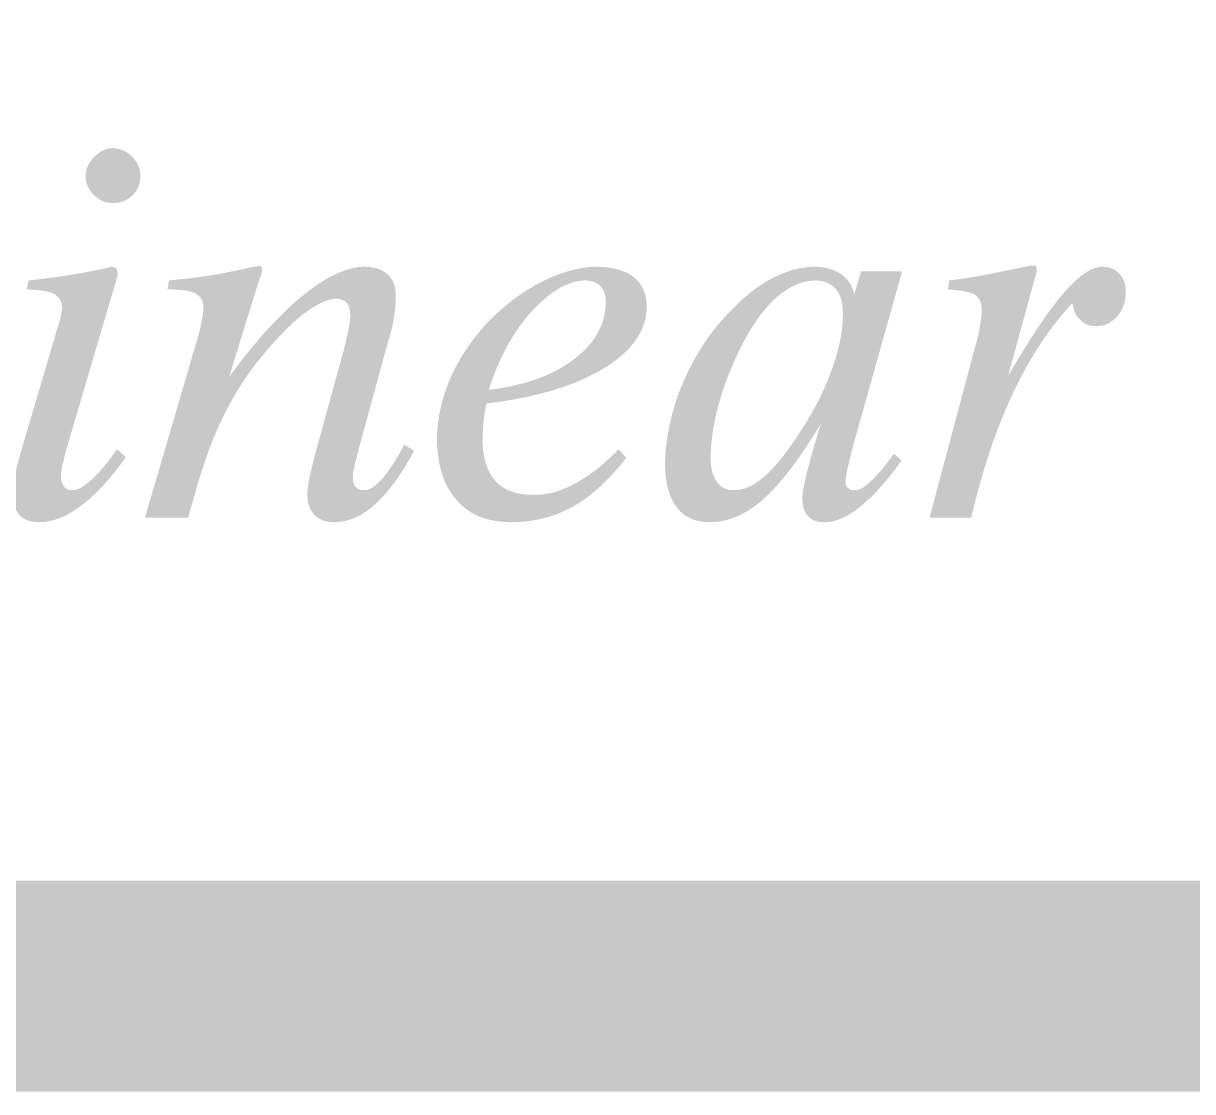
# Model space of a CAD drawing. Header units: millimetres. Extents: x 3359 to 4072, y -360 to 145.
# Drawn here: x 3693.96 to 3707.08, y -359.95 to -347.96 of the extents above; entities that cross this region are included whole.
import ezdxf

# ---------------------------------------------------------------- set-up
doc = ezdxf.new("R2010")
doc.units = ezdxf.units.MM
doc.header["$LTSCALE"] = 10
doc.layers.get('0').update_dxf_attribs({"linetype": 'CONTINUOUS'})
doc.layers.add('str', color=7, linetype='CONTINUOUS', lineweight=25)

# ---------------------------------------------------------------- blocks, each defined once
blk = doc.blocks.new('PMI-Logo-3')
h = blk.add_hatch(color=4)
edge = h.paths.add_edge_path()
edge.add_spline(control_points=[(25.4109, -9.0622), (25.4521, -9.0233), (25.471, -8.9738), (25.471, -8.8595), (25.4521, -8.8123), (25.4085, -8.7687)], knot_values=[0, 0, 0, 0, 0.525773, 0.525773, 1, 1, 1, 1], degree=3, periodic=0)
edge.add_spline(control_points=[(25.4085, -8.7687), (25.3684, -8.7274), (25.3178, -8.7062), (25.2624, -8.7039)], knot_values=[0, 0, 0, 0, 1, 1, 1, 1], degree=3, periodic=0)
edge.add_spline(control_points=[(25.2624, -8.7039), (25.2105, -8.7062), (25.1645, -8.7274), (25.1221, -8.771)], knot_values=[0, 0, 0, 0, 1, 1, 1, 1], degree=3, periodic=0)
edge.add_spline(control_points=[(25.1221, -8.771), (25.0785, -8.8147), (25.0573, -8.8618), (25.0573, -8.9714), (25.0785, -9.0209), (25.1197, -9.0598)], knot_values=[0, 0, 0, 0, 0.473118, 0.473118, 1, 1, 1, 1], degree=3, periodic=0)
edge.add_spline(control_points=[(25.1197, -9.0598), (25.161, -9.1011), (25.2081, -9.1211), (25.2624, -9.1188)], knot_values=[0, 0, 0, 0, 1, 1, 1, 1], degree=3, periodic=0)
edge.add_spline(control_points=[(25.2624, -9.1188), (25.3225, -9.1211), (25.372, -9.1011), (25.4109, -9.0622)], knot_values=[0, 0, 0, 0, 1, 1, 1, 1], degree=3, periodic=0)
h = blk.add_hatch(color=4)
edge = h.paths.add_edge_path()
edge.add_spline(control_points=[(25.2836, -9.7223), (25.2883, -9.7082), (25.2918, -9.6952), (25.2942, -9.6822)], knot_values=[0, 0, 0, 0, 1, 1, 1, 1], degree=3, periodic=0)
edge.add_spline(control_points=[(25.2942, -9.6822), (25.2989, -9.6728), (25.2989, -9.6622), (25.2989, -9.6386), (25.2965, -9.628), (25.2883, -9.6174)], knot_values=[0, 0, 0, 0, 0.45, 0.45, 1, 1, 1, 1], degree=3, periodic=0)
edge.add_spline(control_points=[(25.2883, -9.6174), (25.28, -9.608), (25.2683, -9.6044), (25.2541, -9.6021)], knot_values=[0, 0, 0, 0, 1, 1, 1, 1], degree=3, periodic=0)
edge.add_spline(control_points=[(25.2541, -9.6021), (25.2494, -9.6044), (25.2294, -9.608), (25.1905, -9.6174)], knot_values=[0, 0, 0, 0, 1, 1, 1, 1], degree=3, periodic=0)
edge.add_spline(control_points=[(25.1905, -9.6174), (25.0101, -9.6563), (24.8191, -9.6858), (24.6258, -9.7058)], knot_values=[0, 0, 0, 0, 1, 1, 1, 1], degree=3, periodic=0)
edge.add_spline(control_points=[(24.6258, -9.7058), (24.6207, -9.7286), (24.6156, -9.7514), (24.6105, -9.7742)], knot_values=[0, 0, 0, 0, 1, 1, 1, 1], degree=3, periodic=0)
edge.add_spline(control_points=[(24.6105, -9.7742), (24.7095, -9.7765), (24.7814, -9.7871), (24.8191, -9.8095)], knot_values=[0, 0, 0, 0, 1, 1, 1, 1], degree=3, periodic=0)
edge.add_spline(control_points=[(24.8191, -9.8095), (24.858, -9.8308), (24.8781, -9.8673), (24.8781, -9.9392), (24.8698, -9.984), (24.8498, -10.0488)], knot_values=[0, 0, 0, 0, 0.655738, 0.655738, 1, 1, 1, 1], degree=3, periodic=0)
edge.add_spline(control_points=[(24.8498, -10.0488), (24.849, -10.0504), (24.8482, -10.052), (24.8474, -10.0535)], knot_values=[0, 0, 0, 0, 1, 1, 1, 1], degree=3, periodic=0)
edge.add_spline(control_points=[(24.8474, -10.0535), (24.7571, -10.3592), (24.6667, -10.6649), (24.5763, -10.9706)], knot_values=[0, 0, 0, 0, 1, 1, 1, 1], degree=3, periodic=0)
edge.add_spline(control_points=[(24.5763, -10.9706), (24.5504, -11.0649), (24.5303, -11.1368), (24.5197, -11.1863)], knot_values=[0, 0, 0, 0, 1, 1, 1, 1], degree=3, periodic=0)
edge.add_spline(control_points=[(24.5197, -11.1863), (24.5115, -11.2382), (24.5044, -11.2806), (24.5044, -11.3891), (24.5221, -11.4457), (24.5905, -11.5187), (24.6411, -11.5364), (24.805, -11.5364), (24.9099, -11.4975), (25.0207, -11.4127)], knot_values=[0, 0, 0, 0, 0.11924, 0.11924, 0.365671, 0.365671, 0.612101, 0.612101, 1, 1, 1, 1], degree=3, periodic=0)
edge.add_spline(control_points=[(25.0207, -11.4127), (25.1327, -11.3313), (25.2447, -11.2076), (25.3614, -11.0437)], knot_values=[0, 0, 0, 0, 1, 1, 1, 1], degree=3, periodic=0)
edge.add_spline(control_points=[(25.3614, -11.0437), (25.339, -11.0237), (25.3166, -11.0036), (25.2942, -10.9836)], knot_values=[0, 0, 0, 0, 1, 1, 1, 1], degree=3, periodic=0)
edge.add_spline(control_points=[(25.2942, -10.9836), (25.2258, -11.0826), (25.1633, -11.1604), (25.102, -11.2146)], knot_values=[0, 0, 0, 0, 1, 1, 1, 1], degree=3, periodic=0)
edge.add_spline(control_points=[(25.102, -11.2146), (25.0419, -11.27), (24.9924, -11.296), (24.9535, -11.2936)], knot_values=[0, 0, 0, 0, 1, 1, 1, 1], degree=3, periodic=0)
edge.add_spline(control_points=[(24.9535, -11.2936), (24.9276, -11.296), (24.9087, -11.2877), (24.8934, -11.2665)], knot_values=[0, 0, 0, 0, 1, 1, 1, 1], degree=3, periodic=0)
edge.add_spline(control_points=[(24.8934, -11.2665), (24.8781, -11.2464), (24.8698, -11.217), (24.8698, -11.1628), (24.8734, -11.1404), (24.8781, -11.1144)], knot_values=[0, 0, 0, 0, 0.76087, 0.76087, 1, 1, 1, 1], degree=3, periodic=0)
edge.add_spline(control_points=[(24.8781, -11.1144), (24.884, -11.0897), (24.8934, -11.0567), (24.9017, -11.0154)], knot_values=[0, 0, 0, 0, 1, 1, 1, 1], degree=3, periodic=0)
edge.add_spline(control_points=[(24.9017, -11.0154), (25.029, -10.5844), (25.1563, -10.1533), (25.2836, -9.7223)], knot_values=[0, 0, 0, 0, 1, 1, 1, 1], degree=3, periodic=0)
h = blk.add_hatch(color=4)
edge = h.paths.add_edge_path()
edge.add_spline(control_points=[(27.3924, -9.9793), (27.4006, -9.9239), (27.4053, -9.872), (27.4053, -9.7553), (27.3865, -9.7011), (27.304, -9.6233), (27.2462, -9.6044), (27.1708, -9.6021)], knot_values=[0, 0, 0, 0, 0.253165, 0.253165, 0.626582, 0.626582, 1, 1, 1, 1], degree=3, periodic=0)
edge.add_spline(control_points=[(27.1708, -9.6021), (27.0364, -9.6044), (26.8773, -9.6761), (26.5248, -9.9651), (26.3374, -10.1691), (26.1429, -10.4378)], knot_values=[0, 0, 0, 0, 0.498368, 0.498368, 1, 1, 1, 1], degree=3, periodic=0)
edge.add_spline(control_points=[(26.1429, -10.4378), (26.2183, -10.1938), (26.2938, -9.9498), (26.3692, -9.7058)], knot_values=[0, 0, 0, 0, 1, 1, 1, 1], degree=3, periodic=0)
edge.add_spline(control_points=[(26.3692, -9.7058), (26.3786, -9.6846), (26.3845, -9.6693), (26.3869, -9.6563)], knot_values=[0, 0, 0, 0, 1, 1, 1, 1], degree=3, periodic=0)
edge.add_spline(control_points=[(26.3869, -9.6563), (26.3904, -9.6469), (26.3928, -9.6386), (26.3928, -9.6198), (26.3928, -9.6103), (26.3893, -9.6044)], knot_values=[0, 0, 0, 0, 0.3125, 0.3125, 1, 1, 1, 1], degree=3, periodic=0)
edge.add_spline(control_points=[(26.3893, -9.6044), (26.3845, -9.5997), (26.3786, -9.5974), (26.3692, -9.595)], knot_values=[0, 0, 0, 0, 1, 1, 1, 1], degree=3, periodic=0)
edge.add_spline(control_points=[(26.3692, -9.595), (26.3657, -9.5974), (26.3409, -9.6021), (26.3008, -9.608)], knot_values=[0, 0, 0, 0, 1, 1, 1, 1], degree=3, periodic=0)
edge.add_spline(control_points=[(26.3008, -9.608), (26.1016, -9.6563), (25.8965, -9.6881), (25.6891, -9.7058)], knot_values=[0, 0, 0, 0, 1, 1, 1, 1], degree=3, periodic=0)
edge.add_spline(control_points=[(25.6891, -9.7058), (25.6847, -9.7286), (25.6804, -9.7514), (25.6761, -9.7742)], knot_values=[0, 0, 0, 0, 1, 1, 1, 1], degree=3, periodic=0)
edge.add_spline(control_points=[(25.6761, -9.7742), (25.6879, -9.7742), (25.6997, -9.7742), (25.7115, -9.7742)], knot_values=[0, 0, 0, 0, 1, 1, 1, 1], degree=3, periodic=0)
edge.add_spline(control_points=[(25.7115, -9.7742), (25.7999, -9.7765), (25.8623, -9.7871), (25.8965, -9.8095)], knot_values=[0, 0, 0, 0, 1, 1, 1, 1], degree=3, periodic=0)
edge.add_spline(control_points=[(25.8965, -9.8095), (25.9307, -9.8308), (25.9484, -9.8649), (25.9484, -9.9392), (25.9437, -9.9757), (25.9354, -10.0182)], knot_values=[0, 0, 0, 0, 0.619048, 0.619048, 1, 1, 1, 1], degree=3, periodic=0)
edge.add_spline(control_points=[(25.9354, -10.0182), (25.9272, -10.0642), (25.9142, -10.1137), (25.8965, -10.1691)], knot_values=[0, 0, 0, 0, 1, 1, 1, 1], degree=3, periodic=0)
edge.add_spline(control_points=[(25.8965, -10.1691), (25.7665, -10.6131), (25.6364, -11.0571), (25.5064, -11.5011)], knot_values=[0, 0, 0, 0, 1, 1, 1, 1], degree=3, periodic=0)
edge.add_spline(control_points=[(25.5064, -11.5011), (25.6156, -11.5011), (25.7248, -11.5011), (25.8341, -11.5011)], knot_values=[0, 0, 0, 0, 1, 1, 1, 1], degree=3, periodic=0)
edge.add_spline(control_points=[(25.8341, -11.5011), (25.9095, -11.2123), (25.9865, -10.9785), (26.1511, -10.6205), (26.2493, -10.456), (26.4859, -10.1632), (26.5955, -10.0488), (26.6981, -9.9663)], knot_values=[0, 0, 0, 0, 0.337317, 0.337317, 0.66655, 0.66655, 1, 1, 1, 1], degree=3, periodic=0)
edge.add_spline(control_points=[(26.6981, -9.9663), (26.8006, -9.8873), (26.8855, -9.8461), (26.9527, -9.8437)], knot_values=[0, 0, 0, 0, 1, 1, 1, 1], degree=3, periodic=0)
edge.add_spline(control_points=[(26.9527, -9.8437), (26.9892, -9.8461), (27.0175, -9.8567), (27.034, -9.8755)], knot_values=[0, 0, 0, 0, 1, 1, 1, 1], degree=3, periodic=0)
edge.add_spline(control_points=[(27.034, -9.8755), (27.0517, -9.8979), (27.06, -9.9274), (27.06, -9.9993), (27.0555, -10.0335), (27.0388, -10.1196), (27.0258, -10.1785), (26.9338, -10.5137), (26.8619, -10.7757), (26.79, -11.0378)], knot_values=[0, 0, 0, 0, 0.219979, 0.219979, 0.362669, 0.362669, 0.501637, 0.501637, 1, 1, 1, 1], degree=3, periodic=0)
edge.add_spline(control_points=[(26.79, -11.0378), (26.7735, -11.1062), (26.7582, -11.1651), (26.7488, -11.2099)], knot_values=[0, 0, 0, 0, 1, 1, 1, 1], degree=3, periodic=0)
edge.add_spline(control_points=[(26.7488, -11.2099), (26.7405, -11.2571), (26.7346, -11.2936), (26.7346, -11.3914), (26.7535, -11.4433), (26.7877, -11.4798)], knot_values=[0, 0, 0, 0, 0.289157, 0.289157, 1, 1, 1, 1], degree=3, periodic=0)
edge.add_spline(control_points=[(26.7877, -11.4798), (26.8254, -11.5187), (26.8749, -11.5364), (27.0423, -11.5364), (27.1448, -11.4952), (27.2439, -11.4044)], knot_values=[0, 0, 0, 0, 0.373239, 0.373239, 1, 1, 1, 1], degree=3, periodic=0)
edge.add_spline(control_points=[(27.2439, -11.4044), (27.3429, -11.3184), (27.4442, -11.1816), (27.5433, -10.9966)], knot_values=[0, 0, 0, 0, 1, 1, 1, 1], degree=3, periodic=0)
edge.add_spline(control_points=[(27.5433, -10.9966), (27.5189, -10.9804), (27.4945, -10.9643), (27.4702, -10.9482)], knot_values=[0, 0, 0, 0, 1, 1, 1, 1], degree=3, periodic=0)
edge.add_spline(control_points=[(27.4702, -10.9482), (27.4053, -11.0696), (27.3476, -11.1557), (27.2981, -11.2123)], knot_values=[0, 0, 0, 0, 1, 1, 1, 1], degree=3, periodic=0)
edge.add_spline(control_points=[(27.2981, -11.2123), (27.2474, -11.2677), (27.2026, -11.296), (27.1637, -11.2936)], knot_values=[0, 0, 0, 0, 1, 1, 1, 1], degree=3, periodic=0)
edge.add_spline(control_points=[(27.1637, -11.2936), (27.1378, -11.296), (27.1165, -11.2877), (27.1012, -11.27)], knot_values=[0, 0, 0, 0, 1, 1, 1, 1], degree=3, periodic=0)
edge.add_spline(control_points=[(27.1012, -11.27), (27.0883, -11.2559), (27.08, -11.2311), (27.08, -11.1793), (27.0835, -11.1521), (27.0906, -11.1168)], knot_values=[0, 0, 0, 0, 0.613636, 0.613636, 1, 1, 1, 1], degree=3, periodic=0)
edge.add_spline(control_points=[(27.0906, -11.1168), (27.0989, -11.085), (27.1118, -11.0331), (27.1295, -10.9635)], knot_values=[0, 0, 0, 0, 1, 1, 1, 1], degree=3, periodic=0)
edge.add_spline(control_points=[(27.1295, -10.9635), (27.2026, -10.696), (27.2757, -10.4284), (27.3488, -10.1608)], knot_values=[0, 0, 0, 0, 1, 1, 1, 1], degree=3, periodic=0)
edge.add_spline(control_points=[(27.3488, -10.1608), (27.3688, -10.0983), (27.3841, -10.0382), (27.3924, -9.9793)], knot_values=[0, 0, 0, 0, 1, 1, 1, 1], degree=3, periodic=0)
h = blk.add_hatch(color=4)
edge = h.paths.add_edge_path()
edge.add_spline(control_points=[(28.0914, -10.6382), (28.4698, -10.5922), (28.7651, -10.503), (29.1971, -10.2386), (29.3043, -10.083), (29.3043, -9.8095), (29.2725, -9.7353), (29.2077, -9.6822)], knot_values=[0, 0, 0, 0, 0.396417, 0.396417, 0.791868, 0.791868, 1, 1, 1, 1], degree=3, periodic=0)
edge.add_spline(control_points=[(29.2077, -9.6822), (29.1428, -9.6304), (29.0485, -9.6044), (28.9248, -9.6021)], knot_values=[0, 0, 0, 0, 1, 1, 1, 1], degree=3, periodic=0)
edge.add_spline(control_points=[(28.9248, -9.6021), (28.7927, -9.6044), (28.6548, -9.6433), (28.5087, -9.7164)], knot_values=[0, 0, 0, 0, 1, 1, 1, 1], degree=3, periodic=0)
edge.add_spline(control_points=[(28.5087, -9.7164), (28.3613, -9.7919), (28.2258, -9.8956), (28.0985, -10.0253)], knot_values=[0, 0, 0, 0, 1, 1, 1, 1], degree=3, periodic=0)
edge.add_spline(control_points=[(28.0985, -10.0253), (27.977, -10.1573), (27.8827, -10.2987), (27.8156, -10.4508)], knot_values=[0, 0, 0, 0, 1, 1, 1, 1], degree=3, periodic=0)
edge.add_spline(control_points=[(27.8156, -10.4508), (27.7507, -10.6052), (27.7189, -10.7573), (27.7165, -10.9058)], knot_values=[0, 0, 0, 0, 1, 1, 1, 1], degree=3, periodic=0)
edge.add_spline(control_points=[(27.7165, -10.9058), (27.7189, -11.1062), (27.7684, -11.2618), (27.8674, -11.3714)], knot_values=[0, 0, 0, 0, 1, 1, 1, 1], degree=3, periodic=0)
edge.add_spline(control_points=[(27.8674, -11.3714), (27.9664, -11.4846), (28.1044, -11.5364), (28.4474, -11.5364), (28.6025, -11.4978), (28.8835, -11.3419), (29.0202, -11.217), (29.1499, -11.0484)], knot_values=[0, 0, 0, 0, 0.344514, 0.344514, 0.672844, 0.672844, 1, 1, 1, 1], degree=3, periodic=0)
edge.add_spline(control_points=[(29.1499, -11.0484), (29.1303, -11.0268), (29.1106, -11.0052), (29.091, -10.9836)], knot_values=[0, 0, 0, 0, 1, 1, 1, 1], degree=3, periodic=0)
edge.add_spline(control_points=[(29.091, -10.9836), (28.9837, -11.0979), (28.8729, -11.184), (28.7633, -11.2429)], knot_values=[0, 0, 0, 0, 1, 1, 1, 1], degree=3, periodic=0)
edge.add_spline(control_points=[(28.7633, -11.2429), (28.6548, -11.303), (28.5499, -11.3313), (28.4497, -11.329)], knot_values=[0, 0, 0, 0, 1, 1, 1, 1], degree=3, periodic=0)
edge.add_spline(control_points=[(28.4497, -11.329), (28.3201, -11.3313), (28.2234, -11.296), (28.1586, -11.2229)], knot_values=[0, 0, 0, 0, 1, 1, 1, 1], degree=3, periodic=0)
edge.add_spline(control_points=[(28.1586, -11.2229), (28.0937, -11.1533), (28.0619, -11.0461), (28.0619, -10.8728), (28.0643, -10.8362), (28.0678, -10.7891)], knot_values=[0, 0, 0, 0, 0.836735, 0.836735, 1, 1, 1, 1], degree=3, periodic=0)
edge.add_spline(control_points=[(28.0678, -10.7891), (28.0725, -10.7455), (28.0808, -10.6936), (28.0914, -10.6382)], knot_values=[0, 0, 0, 0, 1, 1, 1, 1], degree=3, periodic=0)
edge = h.paths.add_edge_path(flags=16)
edge.add_spline(control_points=[(28.9531, -9.7482), (28.9814, -9.7789), (28.9943, -9.8178), (28.9943, -10.0359), (28.9142, -10.1808), (28.755, -10.3011)], knot_values=[0, 0, 0, 0, 0.216216, 0.216216, 1, 1, 1, 1], degree=3, periodic=0)
edge.add_spline(control_points=[(28.755, -10.3011), (28.5947, -10.4249), (28.3814, -10.5015), (28.1091, -10.5345)], knot_values=[0, 0, 0, 0, 1, 1, 1, 1], degree=3, periodic=0)
edge.add_spline(control_points=[(28.1091, -10.5345), (28.1845, -10.2952), (28.293, -10.096), (28.4332, -9.9404)], knot_values=[0, 0, 0, 0, 1, 1, 1, 1], degree=3, periodic=0)
edge.add_spline(control_points=[(28.4332, -9.9404), (28.5759, -9.786), (28.7114, -9.7082), (28.8411, -9.7058)], knot_values=[0, 0, 0, 0, 1, 1, 1, 1], degree=3, periodic=0)
edge.add_spline(control_points=[(28.8411, -9.7058), (28.8882, -9.7082), (28.9271, -9.7223), (28.9531, -9.7482)], knot_values=[0, 0, 0, 0, 1, 1, 1, 1], degree=3, periodic=0)
h = blk.add_hatch(color=4)
edge = h.paths.add_edge_path()
edge.add_spline(control_points=[(31.2387, -9.6363), (31.1349, -9.6363), (31.0312, -9.6363), (30.9275, -9.6363)], knot_values=[0, 0, 0, 0, 1, 1, 1, 1], degree=3, periodic=0)
edge.add_spline(control_points=[(30.9275, -9.6363), (30.9102, -9.6948), (30.8929, -9.7534), (30.8756, -9.8119)], knot_values=[0, 0, 0, 0, 1, 1, 1, 1], degree=3, periodic=0)
edge.add_spline(control_points=[(30.8756, -9.8119), (30.8627, -9.7471), (30.8285, -9.6964), (30.7766, -9.6587)], knot_values=[0, 0, 0, 0, 1, 1, 1, 1], degree=3, periodic=0)
edge.add_spline(control_points=[(30.7766, -9.6587), (30.7247, -9.6233), (30.6576, -9.6044), (30.5762, -9.6021)], knot_values=[0, 0, 0, 0, 1, 1, 1, 1], degree=3, periodic=0)
edge.add_spline(control_points=[(30.5762, -9.6021), (30.4466, -9.6044), (30.3169, -9.6469), (30.1849, -9.7294)], knot_values=[0, 0, 0, 0, 1, 1, 1, 1], degree=3, periodic=0)
edge.add_spline(control_points=[(30.1849, -9.7294), (30.0564, -9.8131), (29.9291, -9.9345), (29.8029, -10.0924)], knot_values=[0, 0, 0, 0, 1, 1, 1, 1], degree=3, periodic=0)
edge.add_spline(control_points=[(29.8029, -10.0924), (29.691, -10.2433), (29.6026, -10.4072), (29.5377, -10.584)], knot_values=[0, 0, 0, 0, 1, 1, 1, 1], degree=3, periodic=0)
edge.add_spline(control_points=[(29.5377, -10.584), (29.4776, -10.7632), (29.4446, -10.9364), (29.4434, -11.1003)], knot_values=[0, 0, 0, 0, 1, 1, 1, 1], degree=3, periodic=0)
edge.add_spline(control_points=[(29.4434, -11.1003), (29.4446, -11.2429), (29.4753, -11.3502), (29.5318, -11.4233)], knot_values=[0, 0, 0, 0, 1, 1, 1, 1], degree=3, periodic=0)
edge.add_spline(control_points=[(29.5318, -11.4233), (29.5896, -11.5011), (29.6721, -11.5364), (29.9173, -11.5364), (30.051, -11.4815), (30.3145, -11.2512), (30.4619, -11.059), (30.6234, -10.7891)], knot_values=[0, 0, 0, 0, 0.281404, 0.281404, 0.643209, 0.643209, 1, 1, 1, 1], degree=3, periodic=0)
edge.add_spline(control_points=[(30.6234, -10.7891), (30.5691, -10.9659), (30.5326, -11.0956), (30.5137, -11.1757)], knot_values=[0, 0, 0, 0, 1, 1, 1, 1], degree=3, periodic=0)
edge.add_spline(control_points=[(30.5137, -11.1757), (30.4937, -11.2571), (30.4831, -11.316), (30.4831, -11.4174), (30.4984, -11.4622), (30.5267, -11.4928)], knot_values=[0, 0, 0, 0, 0.360465, 0.360465, 1, 1, 1, 1], degree=3, periodic=0)
edge.add_spline(control_points=[(30.5267, -11.4928), (30.5562, -11.5235), (30.5974, -11.5364), (30.7342, -11.5364), (30.8226, -11.4987), (30.9192, -11.4197)], knot_values=[0, 0, 0, 0, 0.396552, 0.396552, 1, 1, 1, 1], degree=3, periodic=0)
edge.add_spline(control_points=[(30.9192, -11.4197), (31.0183, -11.3419), (31.122, -11.2252), (31.234, -11.0696)], knot_values=[0, 0, 0, 0, 1, 1, 1, 1], degree=3, periodic=0)
edge.add_spline(control_points=[(31.234, -11.0696), (31.2147, -11.0523), (31.1955, -11.0351), (31.1762, -11.0178)], knot_values=[0, 0, 0, 0, 1, 1, 1, 1], degree=3, periodic=0)
edge.add_spline(control_points=[(31.1762, -11.0178), (31.1031, -11.1191), (31.0418, -11.191), (30.9947, -11.2311)], knot_values=[0, 0, 0, 0, 1, 1, 1, 1], degree=3, periodic=0)
edge.add_spline(control_points=[(30.9947, -11.2311), (30.9499, -11.2747), (30.911, -11.296), (30.8803, -11.2936)], knot_values=[0, 0, 0, 0, 1, 1, 1, 1], degree=3, periodic=0)
edge.add_spline(control_points=[(30.8803, -11.2936), (30.8615, -11.296), (30.8438, -11.2924), (30.8308, -11.2795)], knot_values=[0, 0, 0, 0, 1, 1, 1, 1], degree=3, periodic=0)
edge.add_spline(control_points=[(30.8308, -11.2795), (30.8179, -11.27), (30.8096, -11.2559), (30.8096, -11.217), (30.8155, -11.1793), (30.8238, -11.1321)], knot_values=[0, 0, 0, 0, 0.454545, 0.454545, 1, 1, 1, 1], degree=3, periodic=0)
edge.add_spline(control_points=[(30.8238, -11.1321), (30.8355, -11.085), (30.8497, -11.026), (30.8674, -10.9577)], knot_values=[0, 0, 0, 0, 1, 1, 1, 1], degree=3, periodic=0)
edge.add_spline(control_points=[(30.8674, -10.9577), (30.9911, -10.5172), (31.1149, -10.0767), (31.2387, -9.6363)], knot_values=[0, 0, 0, 0, 1, 1, 1, 1], degree=3, periodic=0)
edge = h.paths.add_edge_path(flags=16)
edge.add_spline(control_points=[(30.7353, -9.7706), (30.7731, -9.8131), (30.7896, -9.8755), (30.7896, -10.083), (30.7636, -10.2233), (30.7082, -10.3742)], knot_values=[0, 0, 0, 0, 0.397727, 0.397727, 1, 1, 1, 1], degree=3, periodic=0)
edge.add_spline(control_points=[(30.7082, -10.3742), (30.654, -10.5298), (30.5762, -10.6854), (30.4725, -10.8433)], knot_values=[0, 0, 0, 0, 1, 1, 1, 1], degree=3, periodic=0)
edge.add_spline(control_points=[(30.4725, -10.8433), (30.3735, -10.9989), (30.2822, -11.1127), (30.1189, -11.2594), (30.0387, -11.296), (29.9633, -11.2936)], knot_values=[0, 0, 0, 0, 0.502003, 0.502003, 1, 1, 1, 1], degree=3, periodic=0)
edge.add_spline(control_points=[(29.9633, -11.2936), (29.909, -11.296), (29.8654, -11.2747), (29.836, -11.2311)], knot_values=[0, 0, 0, 0, 1, 1, 1, 1], degree=3, periodic=0)
edge.add_spline(control_points=[(29.836, -11.2311), (29.8053, -11.191), (29.7888, -11.1298), (29.7888, -10.9211), (29.8117, -10.7736), (29.9067, -10.4484), (29.9739, -10.2905), (30.0564, -10.1372)], knot_values=[0, 0, 0, 0, 0.234644, 0.234644, 0.61988, 0.61988, 1, 1, 1, 1], degree=3, periodic=0)
edge.add_spline(control_points=[(30.0564, -10.1372), (30.1354, -9.997), (30.2202, -9.8885), (30.3086, -9.8154)], knot_values=[0, 0, 0, 0, 1, 1, 1, 1], degree=3, periodic=0)
edge.add_spline(control_points=[(30.3086, -9.8154), (30.3994, -9.7447), (30.4902, -9.7082), (30.5809, -9.7058)], knot_values=[0, 0, 0, 0, 1, 1, 1, 1], degree=3, periodic=0)
edge.add_spline(control_points=[(30.5809, -9.7058), (30.6493, -9.7082), (30.7012, -9.7294), (30.7353, -9.7706)], knot_values=[0, 0, 0, 0, 1, 1, 1, 1], degree=3, periodic=0)
h = blk.add_hatch(color=4)
edge = h.paths.add_edge_path()
edge.add_spline(control_points=[(32.8666, -9.9781), (32.909, -9.9298), (32.9314, -9.8673), (32.9314, -9.7376), (32.9161, -9.6905), (32.8831, -9.6563)], knot_values=[0, 0, 0, 0, 0.563636, 0.563636, 1, 1, 1, 1], degree=3, periodic=0)
edge.add_spline(control_points=[(32.8831, -9.6563), (32.8536, -9.6209), (32.81, -9.6044), (32.7534, -9.6021)], knot_values=[0, 0, 0, 0, 1, 1, 1, 1], degree=3, periodic=0)
edge.add_spline(control_points=[(32.7534, -9.6021), (32.6721, -9.6044), (32.5701, -9.6723), (32.3373, -9.9475), (32.2017, -10.1526), (32.0414, -10.426)], knot_values=[0, 0, 0, 0, 0.498754, 0.498754, 1, 1, 1, 1], degree=3, periodic=0)
edge.add_spline(control_points=[(32.0414, -10.426), (32.109, -10.1789), (32.1766, -9.9317), (32.2442, -9.6846)], knot_values=[0, 0, 0, 0, 1, 1, 1, 1], degree=3, periodic=0)
edge.add_spline(control_points=[(32.2442, -9.6846), (32.2489, -9.6728), (32.2536, -9.6622), (32.2548, -9.6516)], knot_values=[0, 0, 0, 0, 1, 1, 1, 1], degree=3, periodic=0)
edge.add_spline(control_points=[(32.2548, -9.6516), (32.2571, -9.6433), (32.2571, -9.6339), (32.2571, -9.6127), (32.2548, -9.6044), (32.2512, -9.5997)], knot_values=[0, 0, 0, 0, 0.388889, 0.388889, 1, 1, 1, 1], degree=3, periodic=0)
edge.add_spline(control_points=[(32.2512, -9.5997), (32.2465, -9.595), (32.2336, -9.5938), (32.2147, -9.5915)], knot_values=[0, 0, 0, 0, 1, 1, 1, 1], degree=3, periodic=0)
edge.add_spline(control_points=[(32.2147, -9.5915), (32.2147, -9.5938), (32.1475, -9.608), (32.0131, -9.6339)], knot_values=[0, 0, 0, 0, 1, 1, 1, 1], degree=3, periodic=0)
edge.add_spline(control_points=[(32.0131, -9.6339), (31.8799, -9.6646), (31.7397, -9.6881), (31.5947, -9.7058)], knot_values=[0, 0, 0, 0, 1, 1, 1, 1], degree=3, periodic=0)
edge.add_spline(control_points=[(31.5947, -9.7058), (31.5911, -9.7286), (31.5876, -9.7514), (31.5841, -9.7742)], knot_values=[0, 0, 0, 0, 1, 1, 1, 1], degree=3, periodic=0)
edge.add_spline(control_points=[(31.5841, -9.7742), (31.6878, -9.7812), (31.7573, -9.7942), (31.7915, -9.8154)], knot_values=[0, 0, 0, 0, 1, 1, 1, 1], degree=3, periodic=0)
edge.add_spline(control_points=[(31.7915, -9.8154), (31.8257, -9.839), (31.841, -9.8779), (31.841, -9.9628), (31.8363, -10.0029), (31.8257, -10.0571)], knot_values=[0, 0, 0, 0, 0.638889, 0.638889, 1, 1, 1, 1], degree=3, periodic=0)
edge.add_spline(control_points=[(31.8257, -10.0571), (31.8175, -10.1137), (31.8021, -10.1761), (31.7809, -10.2457)], knot_values=[0, 0, 0, 0, 1, 1, 1, 1], degree=3, periodic=0)
edge.add_spline(control_points=[(31.7809, -10.2457), (31.6693, -10.6641), (31.5577, -11.0826), (31.4461, -11.5011)], knot_values=[0, 0, 0, 0, 1, 1, 1, 1], degree=3, periodic=0)
edge.add_spline(control_points=[(31.4461, -11.5011), (31.5511, -11.5011), (31.656, -11.5011), (31.7609, -11.5011)], knot_values=[0, 0, 0, 0, 1, 1, 1, 1], degree=3, periodic=0)
edge.add_spline(control_points=[(31.7609, -11.5011), (31.8469, -11.1404), (31.9516, -10.825), (32.2076, -10.2846), (32.3573, -10.0594), (32.5271, -9.8779)], knot_values=[0, 0, 0, 0, 0.502675, 0.502675, 1, 1, 1, 1], degree=3, periodic=0)
edge.add_spline(control_points=[(32.5271, -9.8779), (32.5341, -9.9321), (32.553, -9.9757), (32.5872, -10.0052)], knot_values=[0, 0, 0, 0, 1, 1, 1, 1], degree=3, periodic=0)
edge.add_spline(control_points=[(32.5872, -10.0052), (32.6225, -10.0382), (32.6614, -10.0535), (32.7086, -10.0512)], knot_values=[0, 0, 0, 0, 1, 1, 1, 1], degree=3, periodic=0)
edge.add_spline(control_points=[(32.7086, -10.0512), (32.7687, -10.0535), (32.8229, -10.0288), (32.8666, -9.9781)], knot_values=[0, 0, 0, 0, 1, 1, 1, 1], degree=3, periodic=0)

msp = doc.modelspace()

# ---------------------------------------------------------------- linework, layer by layer
at = {"layer": 'str', "const_width": 2.3646}
msp.add_lwpolyline([(3359.946, -358.7646), (4071.1006, -358.7646), (4071.1006, 144.1233), (3359.946, 144.1233)], close=True, dxfattribs=at)
msp.add_lwpolyline([(3359.946, -358.7646), (4071.1006, -358.7646), (4071.1006, 144.1233), (3359.946, 144.1233)], close=True, dxfattribs=at)

# ---------------------------------------------------------------- block references
at = {"layer": 'str', "xscale": 1.481572131465751, "yscale": 1.481572131465751, "zscale": 1.481572131465751}
msp.add_blockref('PMI-Logo-3', (3657.5365, -336.4678), dxfattribs=at)
msp.add_blockref('PMI-Logo-3', (3657.5365, -336.4678), dxfattribs=at)

doc.saveas('drawing.dxf')
